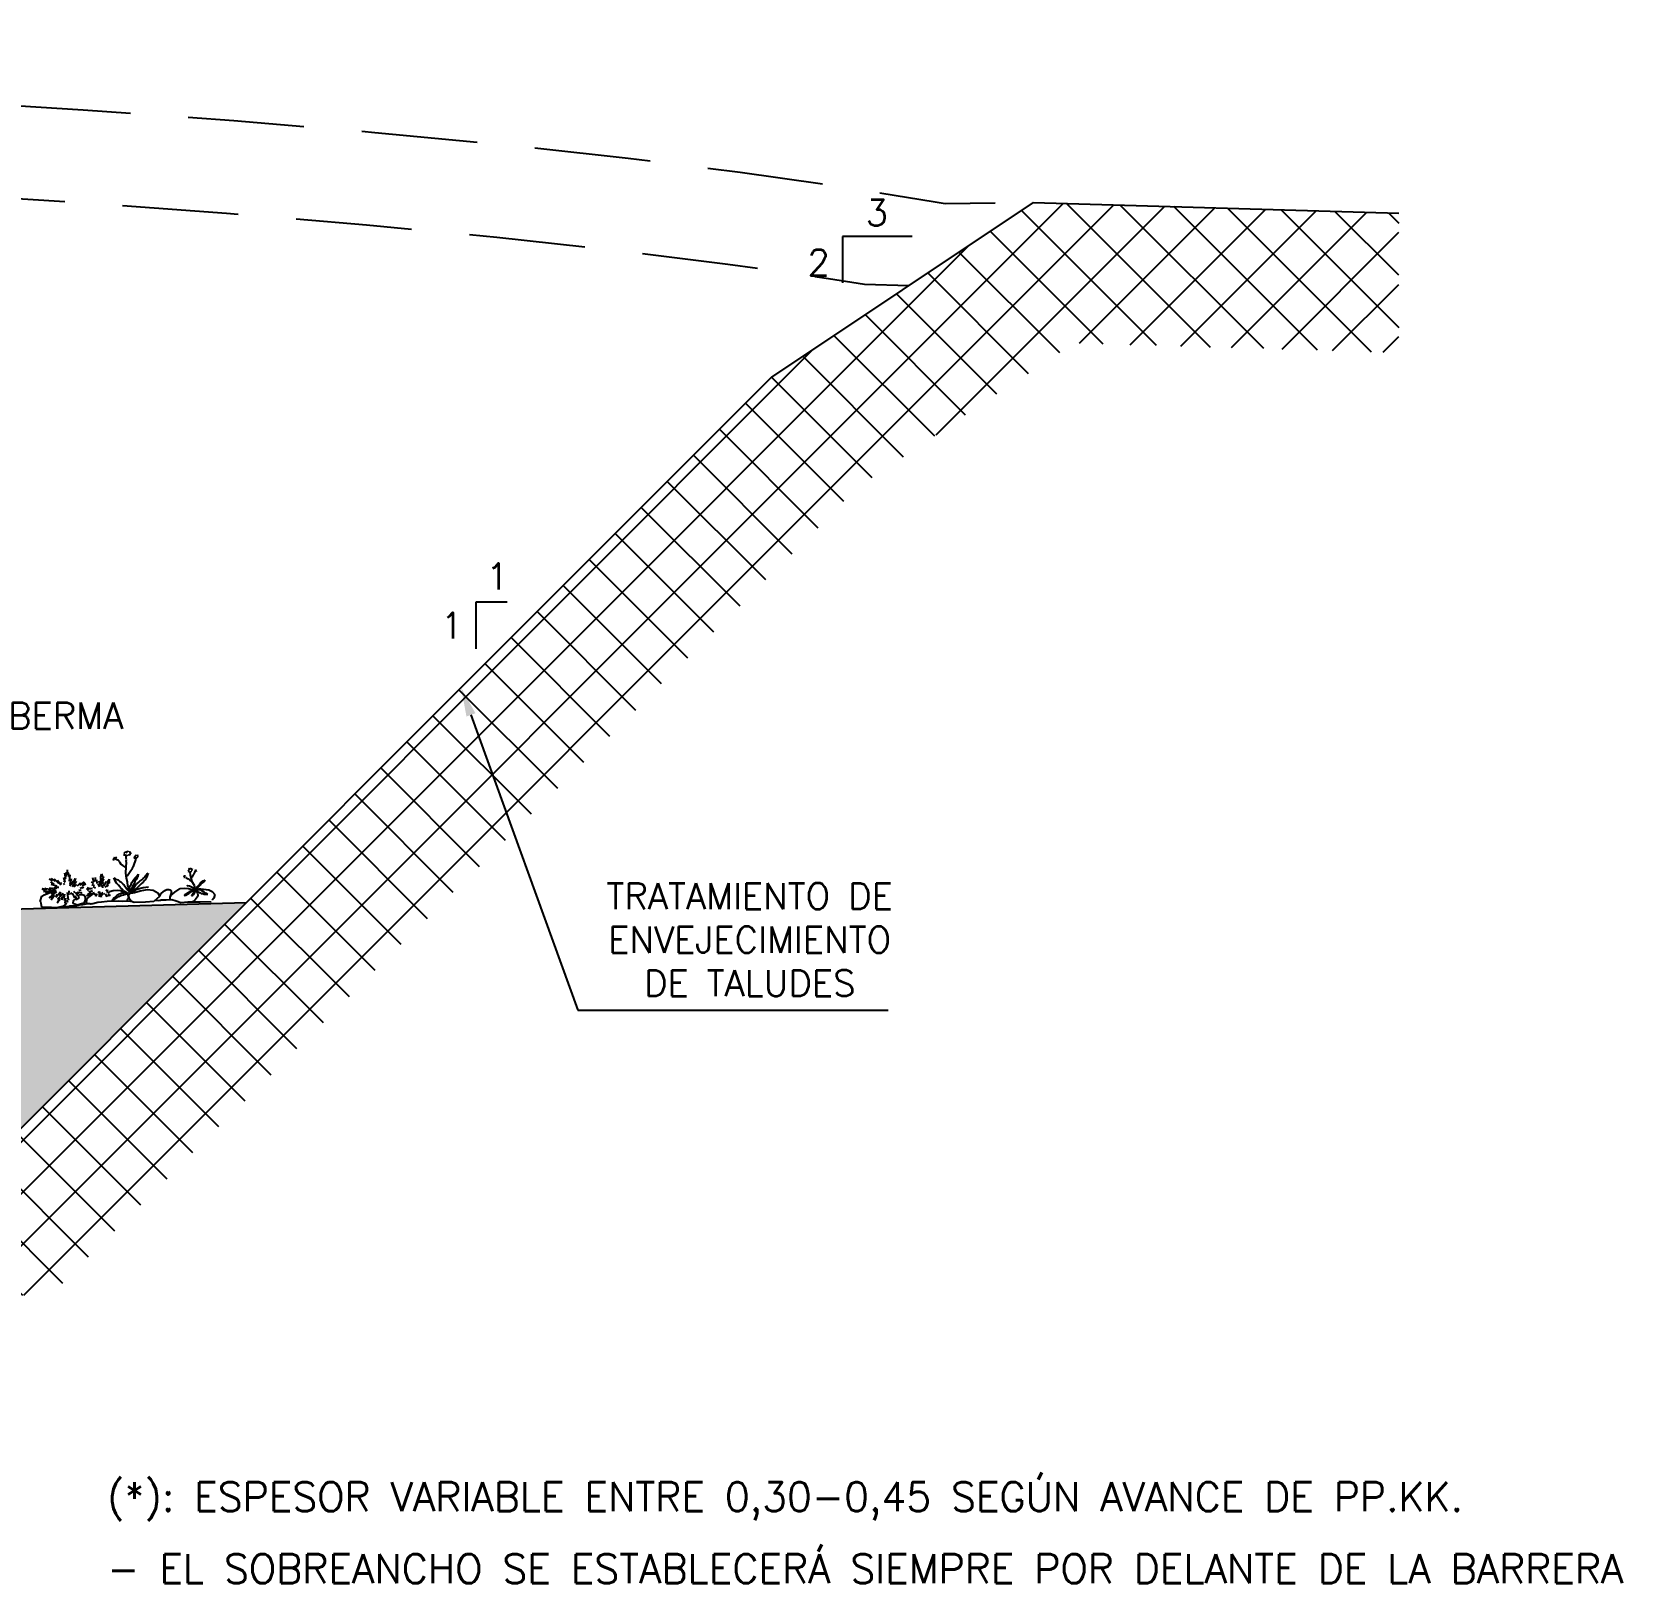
# Model space of a CAD drawing. Header units: metres. Extents: x 750563 to 756046, y 4495933 to 4497284.
# Drawn here: x 755788.96 to 755795.82, y 4496166.01 to 4496172.7 of the extents above; entities that cross this region are included whole.
import ezdxf
from ezdxf import colors
from ezdxf.entities.mleader import LeaderData, LeaderLine
from ezdxf.enums import TextEntityAlignment as Align
from ezdxf.math import Vec2, Vec3

# ---------------------------------------------------------------- set-up
doc = ezdxf.new("R2010")
doc.units = ezdxf.units.M
doc.linetypes.add('kv_TRAZOS', pattern=[0.75, 0.5, -0.25])
for name, color, linetype in [('00_TEXTOS', 7, 'Continuous'), ('00_VISTO2', 3, 'Continuous'), ('00TRAMA16', 16, 'Continuous'), ('00TRAMA251', 251, 'Continuous'), ('00TRAMA253', 253, 'Continuous')]:
    doc.layers.add(name, color=color, linetype=linetype)
doc.styles.get("Standard").update_dxf_attribs({"font": 'simplex.shx'})

# ---------------------------------------------------------------- blocks, each defined once
blk = doc.blocks.new('Arbust1')
for p, q in [((-0.513, 1.053), (-0.496, 1.037)), ((-0.496, 1.037), (-0.48, 1.064)), ((-0.476, 1.043), (-0.448, 1.053)), ((-0.448, 1.053), (-0.475, 1.035)), ((-0.29, 1.093), (-0.254, 1.087)), ((-0.28, 1.131), (-0.267, 1.117)), ((-0.254, 1.087), (-0.271, 1.103)), ((-0.262, 1.149), (-0.26, 1.131)), ((-0.26, 1.131), (-0.235, 1.16)), ((-0.24, 1.093), (-0.243, 1.072)), ((-0.235, 1.131), (-0.204, 1.165)), ((-0.232, 1.048), (-0.228, 1.08)), ((-0.231, 1.089), (-0.215, 1.064)), ((-0.215, 1.064), (-0.21, 1.087)), ((-0.204, 1.165), (-0.207, 1.147)), ((-0.188, 1.145), (-0.2, 1.171)), ((-0.195, 1.089), (-0.18, 1.065)), ((-0.179, 1.099), (-0.171, 1.091)), ((-0.172, 1.151), (-0.162, 1.169)), ((-0.162, 1.14), (-0.142, 1.156)), ((-0.159, 1.093), (-0.142, 1.075)), ((-0.118, 1.119), (-0.15, 1.099)), ((-0.142, 1.156), (-0.147, 1.12)), ((-0.147, 1.12), (-0.118, 1.119)), ((-0.142, 1.075), (-0.143, 1.095)), ((-0.046, 1.023), (-0.034, 1.059)), ((-0.013, 1.069), (-0.017, 1.047)), ((-0.007, 1.044), (0.006, 1.067)), ((0.006, 1.067), (0.011, 1.049)), ((0.011, 1.049), (0.039, 1.06)), ((-1.969, 0.705), (-1.901, 0.667)), ((-1.901, 0.667), (-1.922, 0.714)), ((-1.922, 0.714), (-1.841, 0.648)), ((-1.645, 0.705), (-1.605, 0.676)), ((-1.627, 0.605), (-1.645, 0.705)), ((-1.605, 0.676), (-1.614, 0.801)), ((-1.614, 0.801), (-1.58, 0.726)), ((-1.58, 0.726), (-1.577, 0.82)), ((-1.577, 0.82), (-1.555, 0.757)), ((-1.555, 0.757), (-1.552, 0.873)), ((-1.543, 0.813), (-1.527, 0.714)), ((-1.509, 0.757), (-1.533, 0.614)), ((-1.527, 0.714), (-1.509, 0.757)), ((-0.826, 0.651), (-0.806, 0.716)), ((-0.806, 0.716), (-0.792, 0.651)), ((-0.531, 1.011), (-0.504, 1.012)), ((-0.525, 1.039), (-0.509, 1.033)), ((-0.521, 0.997), (-0.493, 1.015)), ((-0.448, 1.016), (-0.489, 1.007)), ((-0.481, 1.019), (-0.448, 1.016)), ((-0.475, 1.035), (-0.449, 1.025)), ((-0.443, 0.999), (-0.462, 1.009)), ((-0.427, 0.988), (-0.443, 0.999)), ((-0.409, 0.974), (-0.427, 0.988)), ((-0.393, 0.951), (-0.409, 0.974)), ((-0.374, 0.924), (-0.393, 0.951)), ((-0.361, 0.887), (-0.374, 0.924)), ((-0.349, 0.873), (-0.361, 0.887)), ((-0.328, 0.857), (-0.349, 0.873)), ((-0.303, 0.846), (-0.328, 0.857)), ((-0.283, 0.827), (-0.303, 0.846)), ((-0.262, 0.804), (-0.283, 0.827)), ((-0.269, 0.687), (-0.255, 0.825)), ((-0.255, 0.825), (-0.241, 0.922)), ((-0.241, 0.922), (-0.239, 0.951)), ((-0.241, 0.631), (-0.172, 0.714)), ((-0.239, 0.951), (-0.234, 0.983)), ((-0.237, 1.015), (-0.232, 1.048)), ((-0.234, 0.983), (-0.237, 1.015)), ((-0.172, 0.714), (-0.116, 0.784)), ((-0.116, 0.784), (-0.088, 0.825)), ((-0.094, 0.818), (-0.062, 0.88)), ((-0.071, 1.004), (-0.043, 1.007)), ((-0.067, 1.033), (-0.038, 1.019)), ((-0.062, 0.88), (-0.044, 0.917)), ((-0.053, 1.043), (-0.046, 1.023)), ((-0.044, 0.917), (-0.03, 0.96)), ((-0.03, 0.96), (-0.028, 1.009)), ((-0.025, 1.007), (-0.026, 0.984)), ((-0.011, 1.015), (-0.006, 0.993)), ((-0.006, 0.993), (0.002, 1.017)), ((0.006, 1.033), (0.025, 1.016)), ((0.025, 1.016), (0.022, 1.037)), ((-2.166, 0.34), (-2.111, 0.368)), ((-2.146, 0.505), (-2.078, 0.459)), ((-2.131, 0.505), (-2.041, 0.48)), ((-2.078, 0.459), (-2.121, 0.437)), ((-2.121, 0.437), (-2.031, 0.443)), ((-2.111, 0.368), (-2.014, 0.396)), ((-2.041, 0.48), (-2.081, 0.505)), ((-2.081, 0.505), (-1.947, 0.474)), ((-2.075, 0.403), (-1.947, 0.462)), ((-2.031, 0.443), (-2.075, 0.403)), ((-2.014, 0.396), (-1.917, 0.423)), ((-1.829, 0.412), (-2.006, 0.29)), ((-1.981, 0.511), (-1.891, 0.487)), ((-1.947, 0.474), (-1.981, 0.511)), ((-1.972, 0.431), (-1.848, 0.465)), ((-1.957, 0.374), (-1.829, 0.412)), ((-1.947, 0.636), (-1.876, 0.583)), ((-1.876, 0.583), (-1.938, 0.589)), ((-1.938, 0.589), (-1.813, 0.539)), ((-1.917, 0.423), (-1.834, 0.437)), ((-1.891, 0.487), (-1.882, 0.505)), ((-1.882, 0.505), (-1.817, 0.487)), ((-1.841, 0.648), (-1.857, 0.695)), ((-1.857, 0.695), (-1.77, 0.592)), ((-1.854, 0.294), (-1.745, 0.399)), ((-1.832, 0.359), (-1.854, 0.294)), ((-1.813, 0.539), (-1.851, 0.515)), ((-1.851, 0.515), (-1.77, 0.508)), ((-1.692, 0.356), (-1.826, 0.247)), ((-1.785, 0.664), (-1.723, 0.555)), ((-1.77, 0.592), (-1.785, 0.664)), ((-1.782, 0.328), (-1.692, 0.356)), ((-1.745, 0.399), (-1.776, 0.35)), ((-1.723, 0.555), (-1.711, 0.605)), ((-1.664, 0.583), (-1.642, 0.555)), ((-1.658, 0.639), (-1.627, 0.605)), ((-1.583, 0.2), (-1.593, 0.371)), ((-1.593, 0.371), (-1.568, 0.318)), ((-1.568, 0.318), (-1.555, 0.409)), ((-1.533, 0.614), (-1.487, 0.667)), ((-1.501, 0.576), (-1.529, 0.507)), ((-1.487, 0.667), (-1.527, 0.546)), ((-1.524, 0.368), (-1.509, 0.325)), ((-1.493, 0.533), (-1.44, 0.62)), ((-1.372, 0.596), (-1.477, 0.49)), ((-1.459, 0.387), (-1.397, 0.322)), ((-1.443, 0.589), (-1.39, 0.664)), ((-1.44, 0.62), (-1.443, 0.589)), ((-1.443, 0.549), (-1.372, 0.596)), ((-1.44, 0.483), (-1.369, 0.533)), ((-1.39, 0.664), (-1.406, 0.605)), ((-1.384, 0.368), (-1.353, 0.322)), ((-1.362, 0.502), (-1.285, 0.558)), ((-1.347, 0.362), (-1.278, 0.34)), ((-1.337, 0.412), (-1.285, 0.399)), ((-1.307, 0.441), (-1.232, 0.466)), ((-1.3, 0.511), (-1.201, 0.574)), ((-1.285, 0.558), (-1.3, 0.511)), ((-1.232, 0.466), (-1.259, 0.432)), ((-1.253, 0.499), (-1.176, 0.53)), ((-1.225, 0.524), (-1.176, 0.549)), ((-1.164, 0.418), (-1.119, 0.407)), ((-1.149, 0.443), (-1.101, 0.416)), ((-1.142, 0.373), (-1.124, 0.382)), ((-1.117, 0.355), (-1.039, 0.364)), ((-1.039, 0.364), (-1.115, 0.328)), ((-1.101, 0.416), (-1.063, 0.416)), ((-1.063, 0.416), (-1.034, 0.42)), ((-1.048, 0.564), (-1.003, 0.517)), ((-1.045, 0.503), (-0.985, 0.472)), ((-1.016, 0.452), (-0.967, 0.423)), ((-0.992, 0.55), (-1.007, 0.649)), ((-0.958, 0.557), (-0.949, 0.647)), ((-0.922, 0.515), (-0.924, 0.593)), ((-0.906, 0.507), (-0.878, 0.437)), ((-0.857, 0.47), (-0.871, 0.559)), ((-0.871, 0.559), (-0.837, 0.521)), ((-0.844, 0.447), (-0.808, 0.474)), ((-0.837, 0.521), (-0.826, 0.651)), ((-0.835, 0.483), (-0.777, 0.532)), ((-0.809, 0.576), (-0.823, 0.534)), ((-0.808, 0.474), (-0.812, 0.411)), ((-0.81, 0.575), (-0.765, 0.651)), ((-0.806, 0.539), (-0.768, 0.604)), ((-0.777, 0.49), (-0.783, 0.452)), ((-0.761, 0.427), (-0.685, 0.458)), ((-0.756, 0.479), (-0.712, 0.541)), ((-0.747, 0.358), (-0.698, 0.335)), ((-0.685, 0.458), (-0.725, 0.425)), ((-0.64, 0.519), (-0.72, 0.463)), ((-0.712, 0.541), (-0.707, 0.519)), ((-0.707, 0.519), (-0.651, 0.586)), ((-0.698, 0.494), (-0.64, 0.519)), ((-0.656, 0.548), (-0.67, 0.507)), ((-0.651, 0.586), (-0.667, 0.523)), ((-0.535, 0.572), (-0.548, 0.607)), ((-0.548, 0.607), (-0.522, 0.594)), ((-0.516, 0.525), (-0.535, 0.572)), ((-0.532, 0.562), (-0.518, 0.576)), ((-0.522, 0.594), (-0.503, 0.576)), ((-0.494, 0.486), (-0.516, 0.525)), ((-0.503, 0.576), (-0.455, 0.55)), ((-0.477, 0.458), (-0.494, 0.486)), ((-0.457, 0.434), (-0.477, 0.458)), ((-0.432, 0.397), (-0.457, 0.434)), ((-0.455, 0.55), (-0.429, 0.52)), ((-0.414, 0.363), (-0.432, 0.397)), ((-0.429, 0.52), (-0.397, 0.501)), ((-0.395, 0.339), (-0.414, 0.363)), ((-0.397, 0.501), (-0.376, 0.475)), ((-0.376, 0.475), (-0.354, 0.449)), ((-0.358, 0.446), (-0.336, 0.424)), ((-0.336, 0.424), (-0.323, 0.399)), ((-0.323, 0.399), (-0.303, 0.372)), ((-0.303, 0.372), (-0.289, 0.348)), ((-0.269, 0.576), (-0.269, 0.687)), ((-0.269, 0.604), (-0.241, 0.631)), ((-0.255, 0.493), (-0.269, 0.576)), ((-0.257, 0.397), (-0.251, 0.376)), ((-0.255, 0.396), (-0.255, 0.493)), ((-0.251, 0.376), (-0.248, 0.35)), ((-0.238, 0.315), (-0.218, 0.361)), ((-0.218, 0.361), (-0.199, 0.395)), ((-0.199, 0.395), (-0.177, 0.425)), ((-0.177, 0.425), (-0.158, 0.469)), ((-0.16, 0.367), (-0.177, 0.335)), ((-0.136, 0.397), (-0.16, 0.367)), ((-0.158, 0.469), (-0.11, 0.533)), ((-0.11, 0.438), (-0.136, 0.397)), ((-0.132, 0.341), (-0.095, 0.387)), ((-0.11, 0.533), (-0.074, 0.561)), ((-0.089, 0.484), (-0.11, 0.438)), ((-0.095, 0.384), (-0.08, 0.402)), ((-0.061, 0.529), (-0.089, 0.484)), ((-0.08, 0.402), (-0.059, 0.419)), ((-0.074, 0.561), (-0.035, 0.598)), ((-0.035, 0.561), (-0.061, 0.529)), ((-0.059, 0.419), (-0.05, 0.432)), ((-0.052, 0.428), (-0.007, 0.46)), ((-0.016, 0.371), (-0.05, 0.343)), ((-0.035, 0.598), (-0.005, 0.637)), ((-0.016, 0.583), (-0.035, 0.561)), ((-0.005, 0.637), (-0.016, 0.583)), ((0.017, 0.399), (-0.016, 0.371)), ((-0.007, 0.46), (0.023, 0.484)), ((0.047, 0.423), (0.017, 0.399)), ((0.023, 0.484), (0.064, 0.509)), ((0.088, 0.451), (0.047, 0.423)), ((0.064, 0.509), (0.099, 0.533)), ((0.111, 0.479), (0.088, 0.451)), ((0.099, 0.533), (0.137, 0.559)), ((0.146, 0.505), (0.111, 0.479)), ((0.137, 0.559), (0.155, 0.589)), ((0.165, 0.535), (0.146, 0.505)), ((0.155, 0.589), (0.185, 0.624)), ((0.185, 0.563), (0.165, 0.535)), ((0.185, 0.624), (0.215, 0.643)), ((0.202, 0.604), (0.185, 0.563)), ((0.215, 0.643), (0.202, 0.604)), ((0.991, 0.516), (1.001, 0.509)), ((0.993, 0.483), (1.01, 0.483)), ((1.001, 0.496), (1.021, 0.494)), ((1.017, 0.504), (1.022, 0.526)), ((1.032, 0.502), (1.039, 0.512)), ((1.032, 0.483), (1.044, 0.471)), ((1.044, 0.471), (1.06, 0.457)), ((1.06, 0.457), (1.084, 0.44)), ((1.084, 0.44), (1.105, 0.426)), ((1.101, 0.611), (1.121, 0.603)), ((1.103, 0.648), (1.119, 0.633)), ((1.121, 0.603), (1.105, 0.631)), ((1.105, 0.426), (1.122, 0.407)), ((1.112, 0.664), (1.123, 0.653)), ((1.122, 0.407), (1.148, 0.392)), ((1.123, 0.653), (1.136, 0.676)), ((1.126, 0.585), (1.137, 0.607)), ((1.136, 0.676), (1.136, 0.657)), ((1.136, 0.657), (1.163, 0.67)), ((1.144, 0.52), (1.144, 0.59)), ((1.158, 0.437), (1.144, 0.52)), ((1.148, 0.392), (1.165, 0.388)), ((1.161, 0.606), (1.156, 0.585)), ((1.157, 0.452), (1.171, 0.464)), ((1.158, 0.655), (1.191, 0.658)), ((1.172, 0.368), (1.158, 0.437)), ((1.163, 0.615), (1.18, 0.6)), ((1.171, 0.464), (1.182, 0.474)), ((1.213, 0.285), (1.172, 0.368)), ((1.191, 0.658), (1.174, 0.636)), ((1.174, 0.636), (1.193, 0.632)), ((1.193, 0.632), (1.174, 0.62)), ((1.182, 0.474), (1.195, 0.49)), ((1.195, 0.49), (1.205, 0.503)), ((1.205, 0.503), (1.215, 0.516)), ((1.215, 0.516), (1.222, 0.528)), ((1.222, 0.528), (1.228, 0.541)), ((1.228, 0.541), (1.237, 0.556)), ((1.237, 0.556), (1.243, 0.567)), ((1.243, 0.567), (1.249, 0.579)), ((1.247, 0.614), (1.253, 0.607)), ((1.249, 0.579), (1.253, 0.588)), ((1.253, 0.588), (1.256, 0.598)), ((1.257, 0.629), (1.26, 0.62)), ((1.263, 0.607), (1.274, 0.617)), ((1.265, 0.598), (1.272, 0.592)), ((1.274, 0.617), (1.284, 0.623)), ((1.274, 0.602), (1.294, 0.608)), ((1.38, 0.349), (1.411, 0.369)), ((1.434, 0.352), (1.408, 0.34)), ((1.411, 0.369), (1.432, 0.376)), ((1.432, 0.376), (1.456, 0.38)), ((1.456, 0.38), (1.434, 0.352)), ((-2.208, 0.229), (-2.166, 0.34)), ((-2.194, 0.202), (-2.208, 0.229)), ((-2.194, 0.118), (-2.194, 0.202)), ((-2.194, 0.118), (-2.19, 0.102)), ((-2.19, 0.102), (-2.166, 0.099)), ((-2.166, 0.105), (-1.972, 0.077)), ((-2.006, 0.29), (-1.935, 0.325)), ((-1.972, 0.077), (-1.861, 0.063)), ((-1.963, 0.241), (-1.885, 0.337)), ((-1.935, 0.325), (-1.963, 0.241)), ((-1.861, 0.063), (-1.723, 0.077)), ((-1.77, 0.272), (-1.841, 0.166)), ((-1.841, 0.166), (-1.767, 0.234)), ((-1.826, 0.247), (-1.77, 0.272)), ((-1.729, 0.222), (-1.664, 0.343)), ((-1.726, 0.287), (-1.729, 0.222)), ((-1.723, 0.077), (-1.667, 0.105)), ((-1.723, 0.077), (-1.683, 0.069)), ((-1.695, 0.091), (-1.681, 0.091)), ((-1.664, 0.343), (-1.683, 0.253)), ((-1.683, 0.203), (-1.649, 0.25)), ((-1.683, 0.069), (-1.653, 0.072)), ((-1.649, 0.25), (-1.667, 0.153)), ((-1.667, 0.153), (-1.627, 0.125)), ((-1.667, 0.105), (-1.654, 0.132)), ((-1.653, 0.072), (-1.608, 0.063)), ((-1.63, 0.209), (-1.608, 0.15)), ((-1.608, 0.063), (-1.569, 0.072)), ((-1.605, 0.262), (-1.583, 0.2)), ((-1.569, 0.072), (-1.511, 0.066)), ((-1.511, 0.066), (-1.466, 0.069)), ((-1.49, 0.346), (-1.449, 0.244)), ((-1.487, 0.118), (-1.473, 0.188)), ((-1.404, 0.077), (-1.487, 0.118)), ((-1.473, 0.188), (-1.454, 0.202)), ((-1.466, 0.069), (-1.415, 0.066)), ((-1.454, 0.202), (-1.433, 0.211)), ((-1.449, 0.244), (-1.437, 0.284)), ((-1.437, 0.284), (-1.393, 0.194)), ((-1.433, 0.211), (-1.421, 0.217)), ((-1.415, 0.066), (-1.384, 0.072)), ((-1.252, 0.105), (-1.404, 0.077)), ((-1.397, 0.322), (-1.381, 0.302)), ((-1.384, 0.072), (-1.336, 0.081)), ((-1.381, 0.302), (-1.36, 0.271)), ((-1.378, 0.202), (-1.372, 0.226)), ((-1.372, 0.226), (-1.348, 0.229)), ((-1.363, 0.084), (-1.28, 0.077)), ((-1.348, 0.229), (-1.348, 0.259)), ((-1.303, 0.293), (-1.345, 0.29)), ((-1.267, 0.293), (-1.303, 0.293)), ((-1.28, 0.077), (-1.169, 0.091)), ((-1.221, 0.265), (-1.267, 0.293)), ((-1.21, 0.188), (-1.252, 0.105)), ((-1.209, 0.241), (-1.221, 0.265)), ((-1.21, 0.188), (-1.209, 0.211)), ((-1.209, 0.211), (-1.209, 0.241)), ((-1.196, 0.118), (-1.206, 0.09)), ((-1.196, 0.118), (-1.169, 0.202)), ((-1.079, 0.322), (-1.18, 0.263)), ((-1.18, 0.263), (-1.135, 0.277)), ((-1.169, 0.202), (-1.072, 0.271)), ((-1.169, 0.091), (-1.146, 0.087)), ((-1.149, 0.306), (-1.079, 0.322)), ((-1.146, 0.087), (-1.125, 0.084)), ((-1.128, 0.275), (-1.07, 0.295)), ((-1.125, 0.084), (-1.098, 0.081)), ((-1.003, 0.313), (-1.1, 0.285)), ((-1.098, 0.081), (-1.073, 0.081)), ((-1.086, 0.077), (-0.947, 0.105)), ((-1.072, 0.271), (-1.003, 0.313)), ((-1.005, 0.272), (-0.982, 0.298)), ((-0.982, 0.298), (-0.984, 0.241)), ((-0.984, 0.241), (-0.943, 0.285)), ((-0.947, 0.105), (-0.864, 0.105)), ((-0.902, 0.331), (-0.922, 0.292)), ((-0.904, 0.218), (-0.884, 0.266)), ((-0.895, 0.286), (-0.875, 0.328)), ((-0.892, 0.243), (-0.878, 0.313)), ((-0.868, 0.261), (-0.859, 0.205)), ((-0.85, 0.299), (-0.864, 0.216)), ((-0.864, 0.105), (-0.739, 0.105)), ((-0.848, 0.306), (-0.842, 0.268)), ((-0.842, 0.268), (-0.846, 0.239)), ((-0.837, 0.313), (-0.824, 0.29)), ((-0.803, 0.292), (-0.791, 0.258)), ((-0.765, 0.27), (-0.732, 0.203)), ((-0.739, 0.105), (-0.476, 0.091)), ((-0.729, 0.324), (-0.671, 0.284)), ((-0.72, 0.236), (-0.703, 0.209)), ((-0.651, 0.225), (-0.707, 0.234)), ((-0.698, 0.271), (-0.67, 0.216)), ((-0.67, 0.313), (-0.587, 0.326)), ((-0.626, 0.115), (-0.634, 0.107)), ((-0.634, 0.107), (-0.606, 0.114)), ((-0.612, 0.126), (-0.626, 0.115)), ((-0.603, 0.138), (-0.612, 0.126)), ((-0.606, 0.114), (-0.587, 0.123)), ((-0.584, 0.156), (-0.603, 0.138)), ((-0.587, 0.326), (-0.49, 0.326)), ((-0.587, 0.123), (-0.565, 0.134)), ((-0.569, 0.168), (-0.584, 0.156)), ((-0.549, 0.183), (-0.569, 0.168)), ((-0.565, 0.134), (-0.544, 0.146)), ((-0.525, 0.202), (-0.549, 0.183)), ((-0.544, 0.146), (-0.517, 0.16)), ((-0.508, 0.216), (-0.525, 0.202)), ((-0.517, 0.16), (-0.494, 0.171)), ((-0.485, 0.226), (-0.508, 0.216)), ((-0.494, 0.171), (-0.471, 0.183)), ((-0.49, 0.326), (-0.421, 0.313)), ((-0.47, 0.237), (-0.485, 0.226)), ((-0.476, 0.091), (-0.407, 0.077)), ((-0.471, 0.183), (-0.444, 0.195)), ((-0.432, 0.243), (-0.47, 0.237)), ((-0.444, 0.195), (-0.425, 0.202)), ((-0.399, 0.25), (-0.432, 0.243)), ((-0.425, 0.202), (-0.403, 0.207)), ((-0.421, 0.313), (-0.352, 0.285)), ((-0.407, 0.077), (-0.296, 0.077)), ((-0.403, 0.207), (-0.369, 0.213)), ((-0.368, 0.252), (-0.399, 0.25)), ((-0.38, 0.335), (-0.395, 0.339)), ((-0.358, 0.309), (-0.38, 0.335)), ((-0.369, 0.213), (-0.348, 0.218)), ((-0.348, 0.256), (-0.368, 0.252)), ((-0.352, 0.294), (-0.358, 0.309)), ((-0.354, 0.285), (-0.342, 0.279)), ((-0.33, 0.283), (-0.352, 0.294)), ((-0.324, 0.258), (-0.348, 0.256)), ((-0.348, 0.218), (-0.322, 0.222)), ((-0.342, 0.279), (-0.334, 0.275)), ((-0.334, 0.275), (-0.323, 0.267)), ((-0.317, 0.268), (-0.33, 0.283)), ((-0.293, 0.256), (-0.324, 0.258)), ((-0.323, 0.267), (-0.312, 0.259)), ((-0.322, 0.222), (-0.296, 0.228)), ((-0.296, 0.257), (-0.317, 0.268)), ((-0.292, 0.091), (-0.304, 0.076)), ((-0.281, 0.24), (-0.296, 0.257)), ((-0.296, 0.228), (-0.267, 0.233)), ((-0.296, 0.077), (-0.227, 0.063)), ((-0.281, 0.107), (-0.292, 0.091)), ((-0.289, 0.348), (-0.272, 0.319)), ((-0.284, 0.225), (-0.278, 0.218)), ((-0.261, 0.231), (-0.281, 0.24)), ((-0.27, 0.119), (-0.281, 0.107)), ((-0.278, 0.218), (-0.273, 0.205)), ((-0.273, 0.205), (-0.27, 0.187)), ((-0.272, 0.319), (-0.256, 0.299)), ((-0.27, 0.187), (-0.267, 0.173)), ((-0.266, 0.135), (-0.27, 0.119)), ((-0.267, 0.173), (-0.263, 0.156)), ((-0.263, 0.156), (-0.266, 0.135)), ((-0.256, 0.299), (-0.247, 0.286)), ((-0.255, 0.231), (-0.242, 0.221)), ((-0.241, 0.105), (-0.255, 0.202)), ((-0.254, 0.199), (-0.242, 0.214)), ((-0.248, 0.35), (-0.244, 0.324)), ((-0.247, 0.286), (-0.238, 0.275)), ((-0.243, 0.31), (-0.245, 0.299)), ((-0.245, 0.299), (-0.245, 0.29)), ((-0.244, 0.324), (-0.242, 0.309)), ((-0.242, 0.214), (-0.228, 0.231)), ((-0.199, 0.049), (-0.241, 0.105)), ((-0.238, 0.275), (-0.227, 0.261)), ((-0.234, 0.274), (-0.221, 0.286)), ((-0.228, 0.231), (-0.21, 0.236)), ((-0.227, 0.261), (-0.207, 0.237)), ((-0.227, 0.063), (-0.209, 0.062)), ((-0.225, 0.263), (-0.209, 0.272)), ((-0.221, 0.286), (-0.209, 0.292)), ((-0.214, 0.248), (-0.192, 0.254)), ((-0.177, 0.335), (-0.21, 0.294)), ((-0.21, 0.236), (-0.193, 0.241)), ((-0.209, 0.272), (-0.196, 0.279)), ((-0.199, 0.278), (-0.183, 0.286)), ((-0.144, 0.021), (-0.199, 0.049)), ((-0.193, 0.241), (-0.167, 0.244)), ((-0.192, 0.254), (-0.17, 0.263)), ((-0.183, 0.286), (-0.17, 0.297)), ((-0.143, 0.277), (-0.171, 0.264)), ((-0.17, 0.297), (-0.163, 0.311)), ((-0.167, 0.244), (-0.145, 0.246)), ((-0.164, 0.307), (-0.132, 0.341)), ((-0.145, 0.246), (-0.126, 0.241)), ((0.105, 0.008), (-0.144, 0.021)), ((-0.113, 0.3), (-0.143, 0.277)), ((-0.13, 0.285), (-0.061, 0.313)), ((-0.126, 0.241), (-0.111, 0.244)), ((-0.116, 0.243), (0.008, 0.271)), ((-0.085, 0.318), (-0.113, 0.3)), ((-0.05, 0.343), (-0.085, 0.318)), ((-0.061, 0.313), (0.078, 0.34)), ((0.008, 0.271), (0.175, 0.285)), ((0.078, 0.34), (0.202, 0.34)), ((0.285, 0.008), (0.105, 0.008)), ((0.175, 0.285), (0.299, 0.257)), ((0.424, 0.105), (0.285, 0.008)), ((0.299, 0.257), (0.396, 0.188)), ((0.313, 0.035), (0.396, 0.021)), ((0.396, 0.188), (0.424, 0.105)), ((0.396, 0.021), (0.429, 0.025)), ((0.424, 0.105), (0.466, 0.174)), ((0.429, 0.025), (0.447, 0.028)), ((0.447, 0.028), (0.458, 0.036)), ((0.452, 0.035), (0.562, 0.021)), ((0.466, 0.174), (0.549, 0.229)), ((0.549, 0.229), (0.597, 0.248)), ((0.562, 0.021), (0.687, 0.021)), ((0.597, 0.248), (0.618, 0.248)), ((0.618, 0.248), (0.639, 0.243)), ((0.639, 0.243), (0.662, 0.235)), ((0.687, 0.16), (0.646, 0.077)), ((0.646, 0.077), (0.646, 0.035)), ((0.654, 0.096), (0.678, 0.107)), ((0.662, 0.235), (0.68, 0.22)), ((0.673, 0.105), (0.77, 0.174)), ((0.68, 0.22), (0.691, 0.201)), ((0.687, 0.021), (0.784, -0.02)), ((0.691, 0.18), (0.688, 0.157)), ((0.691, 0.201), (0.691, 0.18)), ((0.77, 0.174), (0.895, 0.243)), ((0.895, 0.243), (0.978, 0.243)), ((0.989, 0.101), (0.97, 0.08)), ((0.97, 0.08), (1.008, 0.089)), ((0.978, 0.243), (1.075, 0.229)), ((1.008, 0.109), (0.989, 0.101)), ((1.032, 0.12), (1.008, 0.109)), ((1.008, 0.089), (1.046, 0.104)), ((1.06, 0.137), (1.032, 0.12)), ((1.065, 0.285), (1.046, 0.283)), ((1.046, 0.104), (1.074, 0.118)), ((1.082, 0.151), (1.06, 0.137)), ((1.101, 0.276), (1.065, 0.285)), ((1.074, 0.118), (1.098, 0.132)), ((1.075, 0.229), (1.158, 0.202)), ((1.12, 0.166), (1.082, 0.151)), ((1.098, 0.132), (1.127, 0.147)), ((1.132, 0.261), (1.101, 0.276)), ((1.151, 0.18), (1.12, 0.166)), ((1.127, 0.147), (1.153, 0.166)), ((1.136, 0.08), (1.127, 0.061)), ((1.127, 0.061), (1.158, 0.073)), ((1.16, 0.24), (1.132, 0.261)), ((1.163, 0.106), (1.136, 0.08)), ((1.172, 0.185), (1.151, 0.18)), ((1.153, 0.166), (1.186, 0.175)), ((1.158, 0.202), (1.175, 0.201)), ((1.158, 0.073), (1.177, 0.087)), ((1.186, 0.223), (1.16, 0.24)), ((1.182, 0.132), (1.163, 0.106)), ((1.225, 0.19), (1.172, 0.185)), ((1.175, 0.201), (1.211, 0.193)), ((1.177, 0.087), (1.196, 0.111)), ((1.203, 0.151), (1.182, 0.132)), ((1.217, 0.199), (1.186, 0.223)), ((1.186, 0.175), (1.215, 0.185)), ((1.196, 0.111), (1.21, 0.13)), ((1.225, 0.18), (1.203, 0.151)), ((1.209, 0.179), (1.224, 0.185)), ((1.21, 0.13), (1.22, 0.149)), ((1.211, 0.193), (1.224, 0.191)), ((1.227, 0.188), (1.213, 0.285)), ((1.22, 0.149), (1.225, 0.18)), ((1.248, 0.018), (1.222, -0.008)), ((1.297, 0.202), (1.227, 0.188)), ((1.227, 0.187), (1.241, 0.159)), ((1.234, 0.199), (1.258, 0.228)), ((1.236, 0.181), (1.25, 0.164)), ((1.241, 0.159), (1.253, 0.132)), ((1.258, 0.203), (1.244, 0.191)), ((1.263, 0.211), (1.246, 0.197)), ((1.263, 0.042), (1.248, 0.018)), ((1.25, 0.164), (1.266, 0.148)), ((1.253, 0.132), (1.263, 0.104)), ((1.258, 0.228), (1.277, 0.254)), ((1.279, 0.23), (1.263, 0.211)), ((1.263, 0.104), (1.268, 0.073)), ((1.268, 0.073), (1.263, 0.042)), ((1.281, 0.183), (1.264, 0.189)), ((1.266, 0.148), (1.297, 0.126)), ((1.277, 0.254), (1.315, 0.29)), ((1.308, 0.252), (1.279, 0.23)), ((1.301, 0.179), (1.281, 0.183)), ((1.285, 0.199), (1.307, 0.199)), ((1.297, 0.126), (1.324, 0.113)), ((1.324, 0.174), (1.301, 0.179)), ((1.307, 0.199), (1.342, 0.195)), ((1.339, 0.278), (1.308, 0.252)), ((1.315, 0.29), (1.334, 0.309)), ((1.36, 0.158), (1.324, 0.174)), ((1.324, 0.113), (1.346, 0.097)), ((1.334, 0.309), (1.351, 0.328)), ((1.353, 0.304), (1.339, 0.278)), ((1.342, 0.195), (1.368, 0.189)), ((1.346, 0.097), (1.377, 0.089)), ((1.351, 0.328), (1.38, 0.349)), ((1.382, 0.318), (1.353, 0.304)), ((1.387, 0.138), (1.36, 0.158)), ((1.366, 0.188), (1.407, 0.188)), ((1.377, 0.089), (1.407, 0.077)), ((1.408, 0.34), (1.382, 0.318)), ((1.411, 0.115), (1.387, 0.138)), ((1.407, 0.188), (1.518, 0.16)), ((1.407, 0.077), (1.444, 0.073)), ((1.44, 0.095), (1.411, 0.115)), ((1.466, 0.085), (1.44, 0.095)), ((1.444, 0.073), (1.476, 0.069)), ((1.493, 0.069), (1.466, 0.085)), ((1.476, 0.069), (1.493, 0.069)), ((1.518, 0.16), (1.587, 0.118)), ((1.587, 0.118), (1.643, 0.049)), ((1.643, 0.049), (1.615, -0.034)), ((0.784, -0.02), (0.881, -0.062)), ((0.881, -0.062), (1.033, -0.062)), ((1.033, -0.062), (1.144, -0.076)), ((1.158, -0.068), (1.141, -0.075)), ((1.144, -0.076), (1.31, -0.089)), ((1.177, -0.051), (1.158, -0.068)), ((1.201, -0.035), (1.177, -0.051)), ((1.222, -0.008), (1.201, -0.035)), ((1.31, -0.089), (1.546, -0.103)), ((1.615, -0.034), (1.574, -0.076))]:
    blk.add_line(p, q)

msp = doc.modelspace()

# ---------------------------------------------------------------- hatches: boundary and pattern name
at = {"layer": '00TRAMA251'}
h = msp.add_hatch(dxfattribs=at)
h.set_pattern_fill('AR-SAND', color=256, scale=0.001, style=0)
h.set_pattern_definition([(37.5, (755768.22768, 4496167.855454), (-0.00160003, 0.048941324), [0, -0.038608, 0, -0.04318, 0, -0.041275]), (7.5, (755768.22768, 4496167.855454), (0.04495233, 0.07168251), [0, -0.020828, 0, -0.034798, 0, -0.013335]), (327.5, (755768.19644, 4496167.855454), (0.07909924, 0.00014372), [0, -0.0127, 0, -0.04572, 0, -0.05969]), (317.5, (755768.19644, 4496167.855454), (0.07635565, 0.02229293), [0, -0.00635, 0, -0.029972, 0, -0.03429])])
h.paths.add_polyline_path([(755786.85654, 4496168.47732), (755785.05654, 4496168.77473), (755785.05631, 4496168.88043), (755784.05654, 4496168.90043), (755784.10654, 4496168.84942), (755784.25654, 4496168.84642), (755784.48854, 4496168.69175), (755784.82453, 4496168.68503), (755785.05654, 4496168.53036), (755785.20654, 4496168.52736), (755786.13456, 4496167.90868), (755788.79577, 4496167.85545), (755789.8854, 4496168.94508), (755788.35654, 4496168.9022), (755788.38081, 4496168.80513)])
at = {"layer": '00TRAMA253'}
h = msp.add_hatch(dxfattribs=at)
h.set_pattern_fill('ANSI37', color=256, scale=0.05, style=0)
h.set_pattern_definition([(45, (755763.77915, 4496167.25046), (-0.1122532, 0.1122532), []), (135, (755763.77915, 4496167.25046), (-0.1122532, -0.1122532), [])])
h.paths.add_polyline_path([(755769.31731, 4496167.85545), (755767.30147, 4496169.8713), (755765.96345, 4496171.20932), (755764.9383, 4496171.89275), (755763.77915, 4496171.90018), (755763.77915, 4496171.30017), (755764.75489, 4496171.29391), (755765.58119, 4496170.74304), (755766.8772, 4496169.44703), (755769.07377, 4496167.25046), (755779.05654, 4496167.45012), (755789.0393, 4496167.25046), (755791.23588, 4496169.44703), (755792.53188, 4496170.74304), (755793.45176, 4496171.35629), (755794.8538, 4496171.31511), (755794.8538, 4496171.91537), (755793.27813, 4496171.96165), (755792.14963, 4496171.20932), (755790.81161, 4496169.8713), (755788.79577, 4496167.85545), (755779.05654, 4496168.05024)])

# ---------------------------------------------------------------- linework, layer by layer
at = {"layer": '00_TEXTOS'}
for points in [[(755792.75634, 4496171.81519), (755792.45634, 4496171.81519)], [(755792.45634, 4496171.81519), (755792.45634, 4496171.61519)], [(755791.00968, 4496170.23906), (755790.87512, 4496170.23906)], [(755790.87512, 4496170.23906), (755790.87512, 4496170.03906)]]:
    msp.add_lwpolyline(points, dxfattribs=at)
at = {"layer": '00_VISTO2'}
for points in [[(755793.27813, 4496171.96165), (755792.14963, 4496171.20932)], [(755792.14963, 4496171.20932), (755790.81161, 4496169.8713)], [(755790.81161, 4496169.8713), (755788.79577, 4496167.85545)], [(755788.35654, 4496168.9022), (755789.8854, 4496168.94508)]]:
    msp.add_lwpolyline(points, dxfattribs=at)
at = {"layer": '00_VISTO2', "flags": 128}
msp.add_lwpolyline([(755793.27813, 4496171.96165), (755794.8538, 4496171.91537)], dxfattribs=at)
at = {"layer": '00TRAMA16', "color": 80, "linetype": 'kv_TRAZOS', "flags": 128}
msp.add_lwpolyline([(755764.9383, 4496171.89275), (755765.02581, 4496171.89219), (755765.78199, 4496172.05814), (755766.70355, 4496172.20682), (755767.5675, 4496172.30347), (755768.38919, 4496172.36563), (755769.18398, 4496172.41084), (755769.9655, 4496172.45353), (755770.74042, 4496172.49579), (755771.51367, 4496172.53658), (755772.29019, 4496172.57488), (755773.07492, 4496172.60966), (755773.87278, 4496172.63989), (755774.68871, 4496172.66456), (755775.52766, 4496172.68263), (755776.3928, 4496172.69337), (755777.28039, 4496172.69725), (755778.18491, 4496172.695), (755779.10088, 4496172.6874), (755780.02278, 4496172.67517), (755780.94512, 4496172.65909), (755781.8624, 4496172.6399), (755782.76912, 4496172.61834), (755783.66016, 4496172.59501), (755784.53198, 4496172.56978), (755785.38142, 4496172.54233), (755786.20532, 4496172.51239), (755787.00053, 4496172.47964), (755787.76389, 4496172.44378), (755788.49224, 4496172.40452), (755789.18241, 4496172.36156), (755789.83178, 4496172.3147), (755790.43975, 4496172.26411), (755791.00623, 4496172.21008), (755791.53115, 4496172.15288), (755792.01444, 4496172.0928), (755792.456, 4496172.03011), (755792.85577, 4496171.9651), (755792.89758, 4496171.95726), (755793.27813, 4496171.96165)], dxfattribs=at)
at = {"layer": '00TRAMA16', "linetype": 'kv_TRAZOS', "flags": 128}
msp.add_lwpolyline([(755765.39229, 4496171.59009), (755766.75767, 4496171.81038), (755767.60483, 4496171.90515), (755768.41563, 4496171.96649), (755769.20625, 4496172.01146), (755769.98728, 4496172.05413), (755770.76184, 4496172.09636), (755771.53406, 4496172.1371), (755772.3089, 4496172.17531), (755773.09135, 4496172.20999), (755773.8864, 4496172.24012), (755774.69906, 4496172.26469), (755775.53445, 4496172.28268), (755776.39616, 4496172.29338), (755777.28076, 4496172.29724), (755778.18276, 4496172.29501), (755779.09656, 4496172.28742), (755780.01664, 4496172.27522), (755780.93745, 4496172.25916), (755781.85347, 4496172.24), (755782.75913, 4496172.21847), (755783.64914, 4496172.19516), (755784.51973, 4496172.16996), (755785.3677, 4496172.14257), (755786.18983, 4496172.11269), (755786.98292, 4496172.08002), (755787.74374, 4496172.04429), (755788.46905, 4496172.00519), (755789.15559, 4496171.96246), (755789.8008, 4496171.91589), (755790.40417, 4496171.86569), (755790.96557, 4496171.81214), (755791.48481, 4496171.75556), (755791.96165, 4496171.69628), (755792.39578, 4496171.63465), (755792.5499, 4496171.60958), (755792.74162, 4496171.60398)], dxfattribs=at)

# ---------------------------------------------------------------- block references
at = {"layer": '00TRAMA251', "xscale": 0.1953125000000062, "yscale": 0.1953125000000062, "zscale": 0.1953125000000062, "rotation": 4.970154976490929}
msp.add_blockref('Arbust1', (755789.43117, 4496168.94305), dxfattribs=at)

# ---------------------------------------------------------------- texts
at = {"layer": '00_TEXTOS'}
msp.add_text('BERMA', height=0.1125, dxfattribs=at).set_placement((755789.10654, 4496169.75038), align=Align.MIDDLE_CENTER)
for s, insert, char_height, width, attachment_point in [('3', (755792.60321, 4496171.91781), 0.1125, 0.0572455, 5), ('2', (755792.35294, 4496171.70352), 0.1125, 0.0572455, 5), ('1', (755790.96787, 4496170.35065), 0.1125, 0.0572455, 5), ('1', (755790.77172, 4496170.13906), 0.1125, 0.0572455, 5), ('(*): ESPESOR VARIABLE ENTRE 0,30-0,45 SEGÚN AVANCE DE PP.KK.', (755789.28619, 4496166.44736), 0.125, 14.2028337, 1), ('- EL SOBREANCHO SE ESTABLECERÁ SIEMPRE POR DELANTE DE LA BARRERA', (755789.28619, 4496166.13723), 0.125, 14.2028337, 1)]:
    msp.add_mtext(s, dxfattribs=dict(at, insert=insert, char_height=char_height, width=width, attachment_point=attachment_point))

# ---------------------------------------------------------------- leaders
ml = msp.add_multileader_mtext('Standard', dxfattribs=at)
ml.set_content('TRATAMIENTO DE\\PENVEJECIMIENTO\\PDE TALUDES', color=256)
ml.set_leader_properties()
ml.build(insert=Vec2(0, 0))
ml.multileader.update_dxf_attribs({"text_left_attachment_type": 5, "text_right_attachment_type": 5, "dogleg_length": 0, "arrow_head_size": 0.125})
ctx = ml.context
ctx.base_point, ctx.char_height, ctx.arrow_head_size, ctx.landing_gap_size, ctx.plane_origin = Vec3(755791.31443, 4496168.48168), 0.1125, 0.125, 0.05, Vec3(755784.71026, 4496167.30055)
ctx.left_attachment, ctx.right_attachment, ctx.text_align_type = 5, 5, 1
notes = []
notes.append((ctx, [(0, (1, 1, 0), (755791.31443, 4496168.48168), (1, 0), 0, [(0, [(755790.81161, 4496169.8713)], 0, [])])]))
ctx.mtext.insert, ctx.mtext.alignment, ctx.mtext.line_spacing_style, ctx.mtext.flow_direction = Vec3(755792.05551, 4496169.02918), 2, 2, 5
for ctx, leaders in notes:
    for number, flags, end, landing, length, lines in leaders:
        leader = LeaderData()
        leader.index, (leader.has_last_leader_line, leader.has_dogleg_vector, leader.attachment_direction) = number, flags
        leader.last_leader_point, leader.dogleg_vector, leader.dogleg_length = Vec3(end), Vec3(landing), length
        for number, points, colour, breaks in lines:
            line = LeaderLine()
            line.index, line.vertices, line.color, line.breaks = number, Vec3.list(points), colors.encode_raw_color(colour), breaks
            leader.lines.append(line)
        ctx.leaders.append(leader)

doc.saveas('drawing.dxf')
